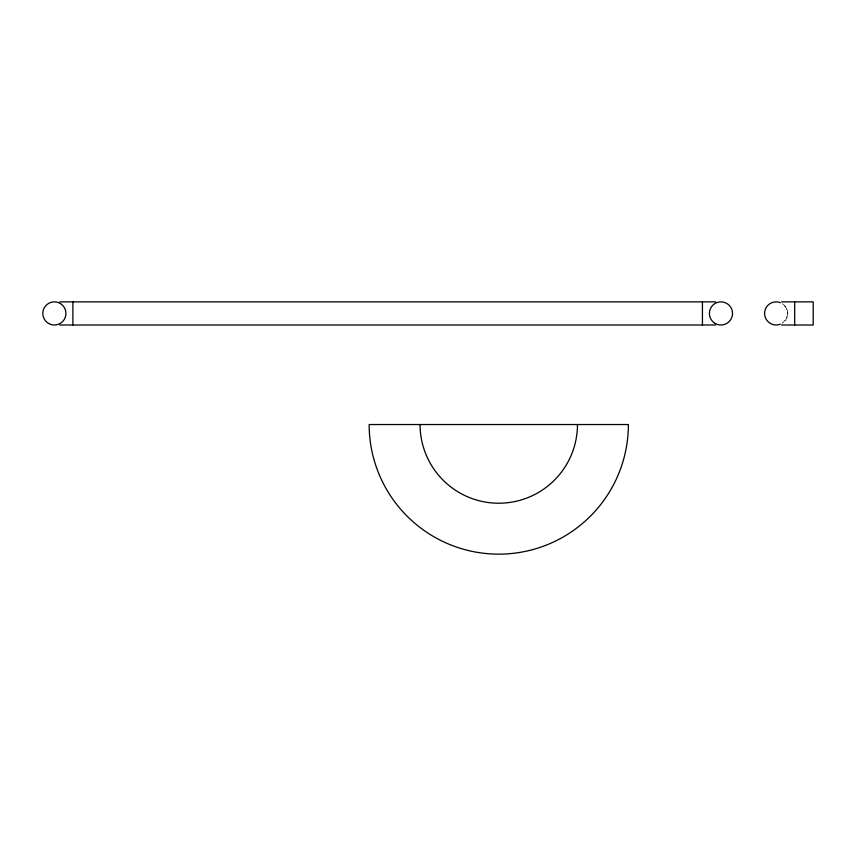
<?xml version="1.0" encoding="UTF-8"?>
<svg xmlns="http://www.w3.org/2000/svg" width="856" height="856" viewBox="0 0 856 856"><rect width="100%" height="100%" fill="white"/><g stroke="black" fill="none" stroke-linecap="round" stroke-linejoin="round"><path stroke-width="0.64" stroke-dasharray="4.28 3.21" d="M787.745 313.435L786.45 318.742L782.502 323.119A11.577 11.577 0 0 0 782.502 303.741L786.45 308.117L787.745 313.435"/><path stroke-width="1.28" d="M59.792 301.858L715.53 301.858M781.592 301.858L813.2 301.858L813.2 325.002L781.592 325.002M59.792 325.002L715.53 325.002M794.689 301.858L794.689 325.002M702.434 301.858L702.434 325.002M72.888 301.858L72.888 325.002M780.426 324.189A11.577 11.577 0 0 1 764.59 313.435A11.577 11.577 0 0 1 780.426 302.671M577.458 424.533A78.698 78.698 0 0 1 498.759 503.221A78.698 78.698 0 0 1 420.061 424.533M628.368 424.533L369.15 424.533A129.609 129.609 0 0 0 498.759 554.142A129.609 129.609 0 0 0 628.368 424.533M48.589 323.45A11.577 11.577 0 0 0 65.944 313.435A11.577 11.577 0 0 0 48.589 303.409A11.577 11.577 0 0 0 48.589 323.45M715.167 323.45A11.577 11.577 0 0 0 732.522 313.435A11.577 11.577 0 0 0 715.167 303.409A11.577 11.577 0 0 0 715.167 323.45"/></g></svg>
